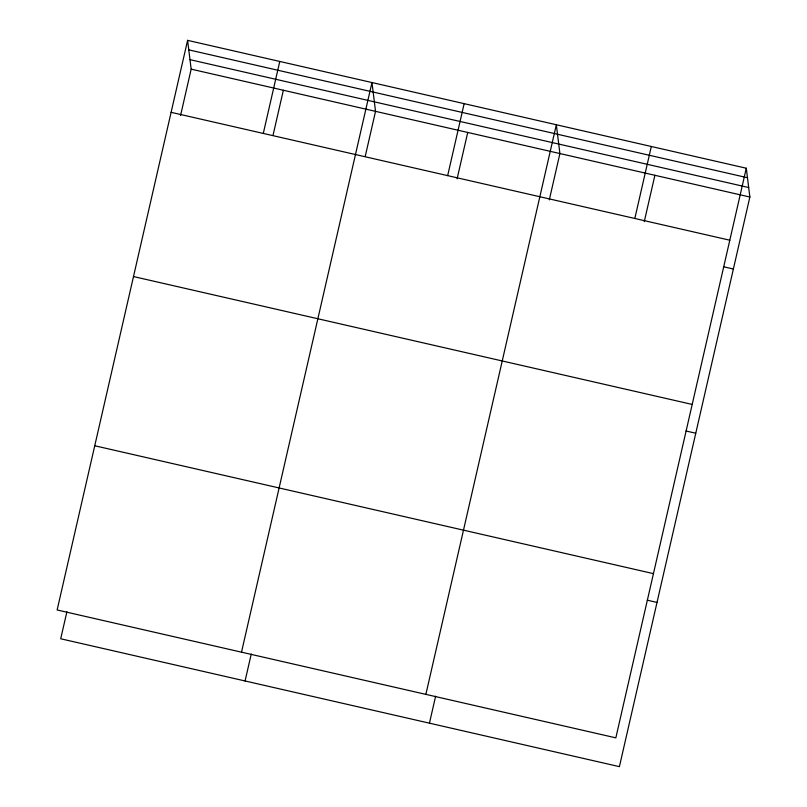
<?xml version="1.0" encoding="UTF-8"?>
<svg xmlns="http://www.w3.org/2000/svg" width="807" height="807" viewBox="0 0 807 807"><rect width="100%" height="100%" fill="white"/><g stroke="black" fill="none" stroke-linecap="round" stroke-linejoin="round"><path stroke-width="1.21" d="M187.597 40.35L57.136 609.971L615.832 737.85L746.293 168.229L187.597 40.35L191.168 69.15L180.556 115.512M66.89 611.807L60.707 638.771L619.403 766.65L749.864 197.029L746.293 168.229M263.294 133.437L279.777 61.453M273.018 135.384L283.358 90.243M241.505 652.177L371.966 82.546L375.537 111.346L365.208 156.487M245.076 680.967L251.259 654.013M447.663 175.633L464.146 103.649M457.105 178.811L467.727 132.449M425.874 694.373L556.336 124.752L559.907 153.542L549.295 199.904M429.445 723.173L435.629 696.209M634.827 218.475L651.31 146.491M644.268 221.653L654.891 175.28M188.777 49.852L747.474 177.732M189.988 59.647L748.684 187.527M191.168 69.15L749.864 197.029M171.104 112.334L729.8 240.214M723.637 266.784L733.381 269.013M133.498 276.559L692.194 404.438M686.031 430.999L695.765 433.228M94.742 445.757L653.438 573.636M647.275 600.196L657.019 602.426"/></g></svg>
